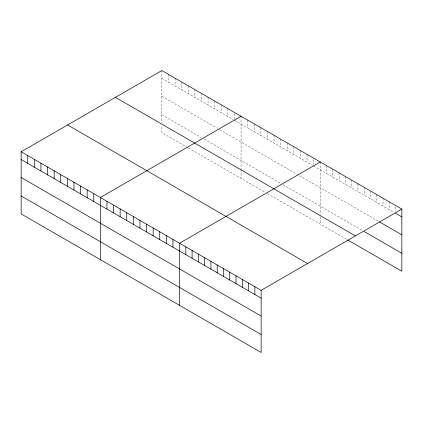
<?xml version="1.0" encoding="UTF-8"?>
<svg xmlns="http://www.w3.org/2000/svg" width="423" height="423" viewBox="0 0 423 423"><rect width="100%" height="100%" fill="white"/><g stroke="black" fill="none" stroke-linecap="round" stroke-linejoin="round"><path stroke-width="0.32" stroke-dasharray="2.12 1.59" d="M161.861 78.334L233.359 119.614M234.458 120.248L312.555 165.335M313.655 165.975L393.861 212.277M161.861 96.264L217.411 128.333M219.611 129.602L297.158 174.376M299.357 175.645L378.453 221.314M161.861 114.739L201.459 137.597M204.209 139.188L280.655 183.323M282.855 184.592L362.479 230.561M187.712 147.59L161.861 132.663L161.861 125.494M188.261 147.907L265.258 192.359M267.458 193.628L347.072 239.592M395.574 206.773L395.574 211.32M389.297 201.85L389.297 209.644M383.021 198.223L383.021 206.022M376.745 194.601L376.745 202.395M370.469 190.979L370.469 198.773M364.192 187.352L364.192 195.151M357.916 183.73L357.916 191.524M351.635 180.108L351.635 187.902M345.358 176.481L345.358 184.28M339.082 172.859L339.082 180.653M332.806 169.237L332.806 177.031M326.53 165.61L326.53 173.404M320.253 161.988L320.253 214.551M320.253 216.941L320.253 224.111M313.655 159.476L313.655 164.674M307.056 154.369L307.056 162.162M300.457 150.556L300.457 158.35M293.853 146.744L293.853 154.543M287.254 142.937L287.254 150.731M280.655 139.125L280.655 146.918M274.056 135.312L274.056 143.111M267.458 131.505L267.458 139.299M260.859 127.693L260.859 135.492M254.26 123.886L254.26 131.68M247.656 120.074L247.656 127.868M241.057 116.262L241.057 168.825M241.057 169.422L241.057 178.39M234.458 113.75L234.458 118.948M227.86 108.642L227.86 116.436M221.261 104.83L221.261 112.629M214.662 101.023L214.662 108.817M208.058 97.211L208.058 105.01M201.459 93.404L201.459 101.197M194.86 89.591L194.86 97.385M188.261 85.779L188.261 93.578M181.663 81.972L181.663 89.766M175.064 78.16L175.064 85.954M168.46 74.353L168.46 82.147M161.861 70.541L161.861 123.104"/><path stroke-width="0.63" d="M21.15 151.778L261.139 290.337L261.139 352.459L21.15 213.906L21.15 151.778L161.861 70.541L401.85 209.094L401.85 271.222L347.643 239.926M241.057 116.262L100.346 197.504L100.346 259.627M320.253 161.988L179.542 243.225L179.542 305.353M261.139 290.337L401.85 209.094M395.574 213.266L401.85 216.893M379.595 221.975L401.85 234.818M364.192 231.55L401.85 253.292M115.426 97.348L355.415 235.907M67.585 124.97L307.574 263.524M21.15 159.577L261.139 298.13M21.15 177.501L261.139 316.06M21.15 195.976L261.139 334.53M254.863 286.709L254.863 294.508M248.587 283.087L248.587 290.881M242.31 279.466L242.31 287.259M236.034 275.838L236.034 283.637M229.752 272.216L229.752 280.01M223.476 268.594L223.476 276.388M217.2 264.967L217.2 272.766M210.924 261.345L210.924 269.139M204.647 257.723L204.647 265.517M198.371 254.096L198.371 261.895M192.095 250.474L192.095 258.268M185.819 246.852L185.819 254.646M172.944 239.418L172.944 247.212M166.345 235.606L166.345 243.399M159.741 231.793L159.741 239.592M153.142 227.986L153.142 235.78M146.543 224.174L146.543 231.968M139.944 220.362L139.944 228.161M133.345 216.555L133.345 224.349M126.747 212.743L126.747 220.542M120.143 208.936L120.143 216.729M113.544 205.123L113.544 212.917M106.945 201.311L106.945 209.11M93.747 193.692L93.747 201.485M87.149 189.885L87.149 197.678M80.544 186.072L80.544 193.866M73.946 182.26L73.946 190.059M67.347 178.453L67.347 186.247M60.748 174.641L60.748 182.435M54.149 170.829L54.149 178.628M47.55 167.022L47.55 174.815M40.946 163.209L40.946 171.008M34.348 159.402L34.348 167.196M27.749 155.59L27.749 163.384"/></g></svg>
